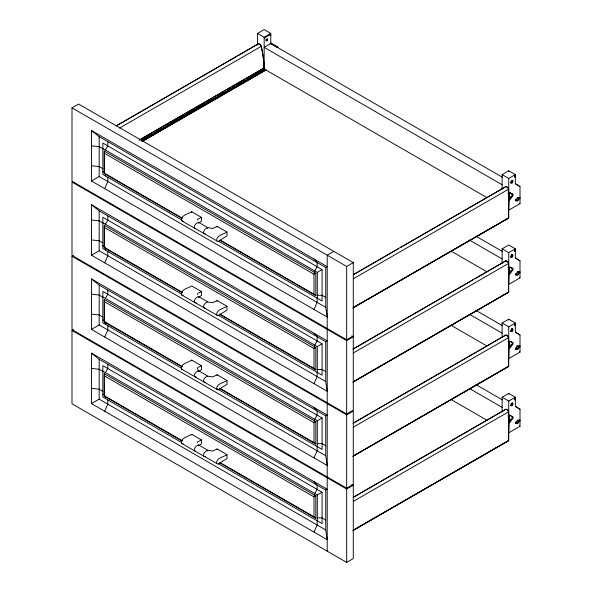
<?xml version="1.0" encoding="UTF-8"?>
<svg xmlns="http://www.w3.org/2000/svg" width="592" height="592" viewBox="0 0 592 592"><rect width="100%" height="100%" fill="white"/><g stroke="black" fill="none" stroke-linecap="round" stroke-linejoin="round"><path stroke-width="0.89" d="M270.81 35.291L270.773 43.926M512.287 193.873A1.65 0.955 -60 0 1 512.198 195.412A1.65 0.955 -60 0 1 510.977 196.603L510.926 196.67A4.122 2.383 -60 0 1 508.402 199.807L509.098 200.214A4.122 2.383 -60 0 0 511.621 197.069L511.673 197.003A1.65 0.955 -60 0 0 513.131 195.034A1.65 0.955 -60 0 0 511.969 194.183L510.926 193.303A4.122 2.383 -60 0 0 509.157 192.755M510.459 267.081A4.122 2.383 -60 0 1 510.926 267.51L511.969 268.383A1.65 0.955 -60 0 1 513.131 269.242A1.65 0.955 -60 0 1 511.673 271.21L511.621 271.277A4.122 2.383 -60 0 1 509.098 274.414L508.402 274.015A4.122 2.383 -60 0 0 510.926 270.877L510.948 270.81A1.65 0.955 -60 0 0 512.287 269.419A1.65 0.955 -60 0 0 512.102 267.902M511.17 342.265L511.273 342.191A1.65 0.955 -60 0 1 512.435 343.042A1.65 0.955 -60 0 1 510.977 345.01L510.926 345.077A4.122 2.383 -60 0 1 508.402 348.222L509.098 348.621A4.122 2.383 -60 0 0 511.621 345.484L511.673 345.41A1.65 0.955 -60 0 0 513.131 343.449A1.65 0.955 -60 0 0 511.969 342.59L510.926 341.717A4.122 2.383 -60 0 0 510.459 341.281M512.287 416.487A1.65 0.955 -60 0 1 512.198 418.026A1.65 0.955 -60 0 1 510.977 419.217L510.926 419.284A4.122 2.383 -60 0 1 508.402 422.422L509.098 422.829A4.122 2.383 -60 0 0 511.621 419.684L511.673 419.617A1.65 0.955 -60 0 0 513.131 417.649A1.65 0.955 -60 0 0 511.969 416.798L510.926 415.917A4.122 2.383 -60 0 0 509.157 415.369M197.432 220.135L197.706 219.218L201.465 217.368L201.465 221.23L199.208 222.725M197.432 294.342L197.706 293.425L201.465 291.567L201.465 295.438L198.461 297.428M197.432 442.749L197.706 441.832L201.465 439.982L201.465 443.845L199.208 445.339M104.68 188.619L107.803 181.522L107.803 177.282M104.68 262.826L107.803 255.722L107.803 251.482M104.68 337.033L107.803 329.929L107.803 325.689M104.68 411.233L107.803 404.136L107.803 399.896M313.997 309.468L317.112 302.364L317.112 298.124M313.997 383.675L317.112 376.571L317.112 372.331M313.997 457.875L317.112 450.778L317.112 446.538M313.997 532.082L317.112 524.978L317.112 520.738M105.413 150.035L107.803 145.898L107.803 141.658M105.413 224.242L107.803 220.106L107.803 215.865M105.413 298.442L107.803 294.313L107.803 290.073M105.413 372.649L107.803 368.513L107.803 364.272M505.109 187.153L505.302 186.946A2.834 1.635 60 0 1 506.153 186.746M505.109 261.361L505.302 261.153A2.834 1.635 60 0 1 508.38 262.929L508.617 292.167L353.424 381.766M505.109 409.768L505.302 409.56A2.834 1.635 60 0 1 506.153 409.361M511.17 193.858L511.273 193.776A1.65 0.955 -60 0 1 511.858 193.621M511.17 268.058L511.273 267.984A1.65 0.955 -60 0 1 511.577 267.858L511.865 268.457M198.461 371.628L201.465 369.645L201.465 365.775L191.712 360.143C188.226 362.519 180.73 363.414 181.374 369.008L217.945 389.928L227.002 384.341L227.002 380.478L217.116 374.773L212.728 376.904L207.681 376.238M71.995 107.848L78.61 104.029L353.283 262.611L353.283 335.967L346.675 339.786L71.995 181.204L71.995 107.848L346.675 266.43L353.283 262.611M257.55 45.051L257.55 33.418L264.165 29.6L270.773 33.418L270.773 34.218L264.165 38.036M257.55 33.418L264.165 37.229L270.773 33.418M116.01 125.955L257.601 44.208A2.99 1.724 60 0 1 259.437 44.037A2.99 1.724 60 0 1 261.279 46.331A92.581 53.45 60 0 1 264.113 66.963L264.15 68.006A1.036 0.599 60 0 0 264.883 69.279L265.986 70.041L142.79 141.17M116.92 125.6L236.112 56.78M237.718 55.855L257.897 44.111A2.834 1.635 60 0 1 260.983 45.887L261.176 46.324A92.367 53.332 60 0 1 264.002 66.903L264.047 68.058M119.577 128.072L261.279 46.331M139.246 140.001L264.039 67.947M139.253 140.112L264.15 68.006M141.777 139.653L143.375 138.728M144.929 137.825L146.527 136.9M148.925 135.516L150.575 134.569M156.118 131.365L157.775 130.418M160.173 129.026L161.771 128.109M167.307 124.905L168.972 123.95M171.369 122.566L172.975 121.641M174.573 120.716L177.704 118.903M179.302 117.978L183.372 115.632M186.495 113.827L189.692 111.977M190.572 111.481L194.568 109.172M196.085 108.284L204.973 103.163M206.475 102.29L212.173 99.012M217.671 95.83L219.269 94.905M221.771 93.469L223.369 92.544M228.86 89.37L230.569 88.386M232.967 87.002L234.573 86.077M236.852 84.752L241.773 81.918M243.245 81.06L244.844 80.135M247.367 78.684L256.166 73.608M257.638 72.749L262.434 69.982M141.547 140.452L264.883 69.279M141.688 140.526L264.883 69.405L264.173 68.99L264.165 37.229M141.525 141.355L265.519 69.767M142.79 141.044L265.986 69.915M91.464 180.989L99.175 176.534L99.175 136.678L91.464 130.529L91.464 180.989L327.213 317.097L325.748 307.352L325.748 267.488L327.213 266.644L91.464 130.529M182.107 218.485L104.31 173.567L104.31 151.093L315.832 273.215L315.832 295.689L219.662 240.16M71.995 256.255L346.675 414.837L353.283 411.026L353.283 484.382L346.675 488.193L71.995 329.611L71.995 256.255L73.467 255.404M91.464 255.196L99.175 250.742L99.175 210.885L91.464 204.736L91.464 255.196L327.213 391.305L325.748 381.551L325.748 341.695L327.213 340.844L91.464 204.736M182.107 292.692L104.31 247.774L104.31 225.3L315.832 347.415L315.832 369.889L219.662 314.367M205.35 233.951L203.589 233.426C202.938 230.747 205.431 228.497 207.681 227.602L198.505 222.296C196.248 223.199 193.754 225.448 194.405 228.127L195.693 228.712M351.729 484.33L353.283 485.225L353.283 558.582L346.675 562.4L71.995 403.818L71.995 330.462L73.467 329.611M91.464 329.396L99.175 324.949L99.175 285.085L91.464 278.943L91.464 329.396L327.213 465.512L325.748 455.759L325.748 415.902L327.213 415.051L91.464 278.943M182.107 366.892L104.31 321.981L104.31 299.508L315.832 421.622L315.832 444.096L219.662 388.574M205.35 308.151L203.589 307.633C202.938 304.954 205.431 302.704 207.681 301.802L198.505 296.503C196.248 297.399 193.754 299.656 194.405 302.327L196.174 302.852M333.821 251.378L327.213 255.189L327.213 328.553M315.832 273.215L313.997 274.274L313.997 294.202L315.832 295.689M102.845 148.555L317.297 272.364L322.07 269.612L322.07 300.988L218.848 241.395M91.464 403.603L99.175 399.149L99.175 359.292L91.464 353.143L91.464 403.603L327.213 539.712L325.748 529.966L325.748 490.102L327.213 489.258L91.464 353.143M182.107 441.099L104.31 396.181L104.31 373.707L315.832 495.83L315.832 518.303L219.662 462.774M502.12 189.248L502.12 174.618L508.728 170.799L515.336 174.618L515.336 175.417L514.603 175.839L514.603 177.237M502.12 174.618L508.728 178.429L515.336 174.618M353.809 274.333L505.006 187.042A2.99 1.724 60 0 1 506.841 186.872A2.99 1.724 60 0 1 508.676 189.166L508.728 218.026L352.736 308.092M353.912 274.451L398.712 248.581M400.31 247.663L504.303 187.62M353.372 278.743L508.676 189.166M507.973 193.332A4.122 2.383 60 0 1 508.728 193.651L509.098 193.48A4.122 2.383 -60 0 1 511.621 193.702L511.865 194.257M515.958 200.436A1.65 0.955 -60 0 0 517.275 200.311A1.65 0.955 -60 0 0 518.133 198.505L519.31 197.832L520.005 198.231L520.005 203.678L508.728 210.182L509.098 200.17L508.343 199.622M514.603 175.839L515.336 176.675L515.336 183.675L520.005 186.635L520.005 197.676L518.829 198.357A1.65 0.955 -60 0 0 517.667 197.684A1.65 0.955 -60 0 0 516.498 199.704L515.336 200.37L515.336 200.925L516.498 200.259A1.65 0.955 -60 0 0 517.667 200.932A1.65 0.955 -60 0 0 518.829 198.912L520.005 198.231M353.424 307.44L508.617 217.834L508.38 188.722A2.834 1.635 60 0 0 506.493 186.835M353.424 307.566L508.728 218.026M315.832 347.415L313.997 348.481L313.997 368.409L315.832 369.889M102.845 222.755L317.297 346.572L322.07 343.811L322.07 375.195L218.048 315.136M502.12 263.455L502.12 248.818L508.728 245.007L515.336 248.818L515.336 249.624L514.603 250.046L514.603 251.445M346.675 340.637L353.283 336.818L353.283 410.175L346.675 413.993L71.995 255.404L71.995 182.047L346.675 340.637L346.675 413.993M502.12 248.818L508.728 252.636L515.336 248.818M353.01 348.999L505.006 261.25A2.99 1.724 60 0 1 506.841 261.079A2.99 1.724 60 0 1 508.676 263.366L508.728 292.233L352.736 382.291M353.113 349.117L401.11 321.404M402.708 320.479L473.911 279.372M475.509 278.447L504.303 261.827M353.372 352.943L508.676 263.366M207.681 451.045L207.718 450.194L212.728 451.111L217.116 448.973L227.002 454.678L227.002 458.548L217.945 464.135L203.626 456.018C202.893 453.361 205.461 451.104 207.681 450.216L198.505 444.91C196.248 445.813 193.754 448.063 194.405 450.741L195.693 451.326M507.973 267.532A4.122 2.383 60 0 1 508.728 267.858L509.098 267.688A4.122 2.383 -60 0 1 511.621 267.91M508.343 273.822L509.098 274.377L508.728 284.389L520.005 277.877L520.005 272.438L519.31 272.039L518.133 272.712A1.65 0.955 -60 0 1 517.275 274.51A1.65 0.955 -60 0 1 515.958 274.644M514.603 250.046L515.336 250.882L515.336 257.883L520.005 260.843L520.005 271.883L518.829 272.557A1.65 0.955 -60 0 0 517.667 271.883A1.65 0.955 -60 0 0 516.498 273.904L515.336 274.577L515.336 275.132L516.498 274.459A1.65 0.955 -60 0 0 517.667 275.132A1.65 0.955 -60 0 0 518.829 273.112L520.005 272.438M353.424 381.64L508.617 292.041M315.832 421.622L313.997 422.681L313.997 442.616L315.832 444.096M102.845 296.962L317.297 420.779L322.07 418.019L322.07 449.395L216.45 388.419M502.12 337.655L502.12 323.025L508.728 319.206L515.336 323.025L515.336 323.824L514.603 324.253L514.603 325.652M502.12 323.025L508.728 326.843L515.336 323.025M353.01 423.206L505.006 335.449A2.99 1.724 60 0 1 506.841 335.287A2.99 1.724 60 0 1 508.676 337.573L508.728 366.441L352.736 456.499M353.912 422.858L476.308 352.196M477.907 351.271L505.302 335.353A2.834 1.635 60 0 1 508.38 337.137L508.617 366.374L353.424 455.973M353.372 427.15L508.676 337.573M507.973 341.739A4.122 2.383 60 0 1 508.728 342.058L509.098 341.85A4.122 2.383 -60 0 1 511.621 342.117L511.865 342.664M508.343 348.029L509.098 348.577L508.728 358.597L520.005 352.085L520.005 346.646L519.31 346.239L518.133 346.919A1.65 0.955 -60 0 1 516.387 349.095M514.603 324.253L515.336 325.082L515.336 332.082L520.005 335.042L520.005 346.091L518.829 346.764A1.65 0.955 -60 0 0 517.667 346.091A1.65 0.955 -60 0 0 516.498 348.111L515.336 348.784L515.336 349.339L516.498 348.666A1.65 0.955 -60 0 0 517.667 349.339A1.65 0.955 -60 0 0 518.829 347.319L520.005 346.646M353.424 455.847L508.617 366.248M315.832 495.83L313.997 496.888L313.997 516.816L315.832 518.303M102.845 371.169L317.297 494.979L322.07 492.226L322.07 523.602L218.848 464.01M502.12 411.862L502.12 397.232L508.728 393.414L515.336 397.232L515.336 398.031L514.603 398.453L514.603 399.852M71.995 330.462L346.675 489.044L353.283 485.225M502.12 397.232L508.728 401.043L515.336 397.232M353.809 496.947L505.006 409.657A2.99 1.724 60 0 1 506.841 409.486A2.99 1.724 60 0 1 508.676 411.78L508.728 440.64L352.736 530.706M353.912 497.065L398.712 471.195M400.31 470.277L504.303 410.234M353.372 501.357L508.676 411.78M507.973 415.947A4.122 2.383 60 0 1 508.728 416.265L509.098 416.05A4.122 2.383 -60 0 1 511.621 416.317L511.865 416.872M515.958 423.051A1.65 0.955 -60 0 0 517.275 422.925A1.65 0.955 -60 0 0 518.133 421.119L519.31 420.446L520.005 420.845L520.005 426.292L508.728 432.796L509.098 422.784L508.402 422.422M515.247 398.919L514.552 398.52L515.336 399.289L515.336 406.29L520.005 409.25L520.005 420.29L518.829 420.971A1.65 0.955 -60 0 0 517.667 420.298A1.65 0.955 -60 0 0 516.498 422.318L515.336 422.984L515.336 423.539L516.498 422.873A1.65 0.955 -60 0 0 517.667 423.546A1.65 0.955 -60 0 0 518.829 421.526L520.005 420.845M353.424 530.055L508.617 440.448L508.38 411.336A2.834 1.635 60 0 0 506.493 409.449M353.424 530.18L508.728 440.64M201.465 217.368L191.712 211.736C188.226 214.104 180.73 215 181.374 220.601L217.945 241.521L227.002 235.934L227.002 232.064L217.116 226.359L212.728 228.497L207.718 227.58L207.681 228.431M201.465 291.567L191.712 285.936C188.226 288.311 180.73 289.207 181.374 294.801L217.945 315.728L227.002 310.134L227.002 306.271L217.116 300.566L212.728 302.697L207.681 302.038M201.465 365.775L197.706 367.632L197.432 368.55L198.505 370.94M201.465 439.982L191.712 434.35C188.226 436.718 180.73 437.614 181.374 443.216L204.188 456.38L205.35 456.565M227.002 232.064C223.621 234.336 215.962 235.372 216.657 240.929M227.002 306.271C223.621 308.536 215.962 309.579 216.657 315.136M227.002 380.478C223.621 382.743 215.962 383.779 216.657 389.344M227.002 454.678C223.621 456.95 215.962 457.986 216.657 463.543M270.041 34.647L270.803 35.143M183.143 221.119L181.374 220.601M183.143 295.327L181.374 294.801M183.143 443.734L181.374 443.216M196.174 377.06L194.405 376.534C193.754 373.855 196.248 371.606 198.505 370.71L207.681 376.009C205.431 376.904 202.938 379.161 203.589 381.833L205.35 382.358M510.948 196.603L511.643 197.003M510.948 270.81L511.643 271.21M510.948 345.01L511.643 345.417M510.948 419.217L511.643 419.617M317.297 295.26L322.07 295.26L325.748 297.384M317.297 369.467L322.07 369.467L325.748 371.591M317.297 443.674L322.07 443.674L325.748 445.791M317.297 517.874L322.07 517.874L325.748 519.998M91.464 145.795L99.175 146.646L102.845 148.762M91.464 165.723L99.175 166.574L102.845 168.69M91.464 220.002L99.175 220.846L102.845 222.969M91.464 239.93L99.175 240.781L102.845 242.898M91.464 294.202L99.175 295.053L102.845 297.177M91.464 314.137L99.175 314.981L102.845 317.105M91.464 368.409L99.175 369.26L102.845 371.376M91.464 388.337L99.175 389.188L102.845 391.305M182.662 369.593L181.374 369.008M509.098 267.643L508.343 267.325L509.098 267.688M270.078 33.818L270.773 34.218M514.64 175.017L515.336 175.417M269.9 34.306L270.596 34.706M269.974 34.388L270.736 34.891M270.078 34.588L270.773 35.616L270.078 35.217M514.448 175.713L515.203 176.201M514.552 175.905L515.292 176.423M514.618 176.142L515.314 176.542M514.64 176.275L515.336 176.675M514.64 176.416L515.336 176.816M520.005 186.635L515.417 183.764M502.342 177.237L270.773 43.542L264.165 47.36L502.12 184.741M270.078 43.312L277.382 47.53L278.114 47.108L271.506 43.29A1.006 0.577 0 0 0 270.278 43.216M519.31 197.277L520.005 197.676M518.829 198.357L518.133 197.957A1.65 0.955 -60 0 0 517.978 197.373M518.133 198.505L518.829 198.912M515.802 199.297L516.498 199.704M516.498 200.259L515.802 199.852A1.65 0.955 -60 0 0 515.847 200.177M519.31 203.271L520.005 203.678M264.165 68.983L486.95 197.61M514.448 249.913L515.203 250.409M514.552 250.113L515.247 250.512M514.596 250.224L515.314 250.749M514.64 250.475L515.336 250.882M514.64 250.616L515.336 251.023M520.005 260.843L515.417 257.964M475.99 236.23L502.342 251.445M469.382 240.049L502.12 258.948M519.31 271.484L520.005 271.883M518.829 272.557L518.133 272.157A1.65 0.955 -60 0 0 517.793 271.402M518.133 272.712L518.829 273.112M515.802 273.504L516.498 273.904M516.498 274.459L515.802 274.059A1.65 0.955 -60 0 0 515.847 274.385M519.31 277.478L520.005 277.877M451.015 251.067L486.95 271.809M514.64 323.424L515.336 323.824M514.448 324.12L515.203 324.616M514.552 324.312L515.247 324.719M514.596 324.431L515.314 324.956M514.64 324.682L515.336 325.082M514.64 324.823L515.336 325.223M520.005 335.042L515.417 332.171M475.99 310.43L502.342 325.644M469.382 314.248L502.12 333.148M519.31 345.684L520.005 346.091M518.829 346.764L518.133 346.364A1.65 0.955 -60 0 0 517.793 345.61M518.133 346.919L518.829 347.319M515.802 347.711L516.498 348.111M516.498 348.666L515.802 348.266A1.65 0.955 -60 0 0 515.847 348.592M519.31 351.685L520.005 352.085M451.015 325.274L486.95 346.017M99.175 136.678L325.748 267.488M322.07 269.612L102.845 143.042L102.845 174.418L181.307 219.721M104.68 153.432L313.997 274.274L314.729 270.884L317.112 266.748L317.112 262.508L313.997 259.007M514.64 397.632L515.336 398.031M514.448 398.327L515.203 398.816M514.596 398.631L515.314 399.156M514.64 398.89L515.336 399.289M514.64 399.03L515.336 399.43M520.005 409.25L515.417 406.378M475.99 384.637L502.342 399.852M102.845 171.451L104.31 172.294L105.413 174.203L105.413 175.898M104.68 173.36L182.173 218.1M220.52 240.241L313.997 294.202M469.382 388.456L502.12 407.355M99.175 176.534L325.748 307.352M519.31 419.891L520.005 420.29M518.829 420.971L518.133 420.572A1.65 0.955 -60 0 0 517.978 419.987M518.133 421.119L518.829 421.526M515.802 421.911L516.498 422.318M516.498 422.873L515.802 422.466A1.65 0.955 -60 0 0 515.847 422.792M519.31 425.885L520.005 426.292M351.729 335.916L353.283 336.818M451.015 399.474L486.95 420.224M99.175 210.885L325.748 341.695M322.07 343.811L102.845 217.242L102.845 248.625L181.307 293.921M104.68 227.631L313.997 348.481L314.729 345.084L317.112 340.955L317.112 336.715L313.997 333.215M102.845 245.65L104.31 246.501L105.413 248.411L105.413 250.105M104.68 247.56L182.173 292.3M219.721 313.982L313.997 368.409M99.175 250.742L325.748 381.551M99.175 285.085L325.748 415.902M322.07 418.019L102.845 291.449L102.845 322.825L181.307 368.128M104.68 301.839L313.997 422.681L314.729 419.291L317.112 415.155L317.112 410.915L313.997 407.422M102.845 319.858L104.31 320.709L105.413 322.618L105.413 324.312M104.68 321.767L182.173 366.507M220.52 388.648L313.997 442.616M99.175 324.949L325.748 455.759M99.175 359.292L325.748 490.102M322.07 492.226L102.845 365.656L102.845 397.032L181.307 442.335M104.68 376.046L313.997 496.888L314.729 493.499L317.112 489.362L317.112 485.122L313.997 481.622M102.845 394.065L104.31 394.908L105.413 396.818L105.413 398.512M104.68 395.974L182.173 440.714M220.52 462.855L313.997 516.816M99.175 399.149L325.748 529.966M265.719 39.649L267.273 40.633M509.46 192.296L509.46 198.549M509.46 267.392L509.46 272.757M509.46 341.599L509.46 346.964M509.46 414.911L509.46 421.164M509.423 192.792L509.423 199.378M509.423 266.999L509.423 273.578M509.423 341.207L509.423 347.785M509.423 415.406L509.423 421.992M508.728 170.799L508.728 171.599M508.728 178.429L508.728 193.651M508.728 252.636L508.728 267.858M508.728 319.206L508.728 320.013M508.728 326.843L508.728 342.058M508.728 393.414L508.728 394.213M508.728 401.043L508.728 416.265M346.675 266.43L346.675 339.786M346.675 414.837L346.675 488.193M346.675 489.044L346.675 562.4M327.213 329.396L327.213 402.752M327.213 403.603L327.213 476.96M327.213 477.803L327.213 551.167M317.297 272.364L317.297 298.235M317.297 346.572L317.297 372.435M317.297 420.779L317.297 446.642M317.297 494.979L317.297 520.849M217.116 226.359L217.116 227.002M217.116 300.566L217.116 301.21M217.116 374.773L217.116 375.417M217.116 448.973L217.116 449.617M198.505 222.296L198.505 223.132M198.505 444.91L198.505 445.746M191.712 211.736L191.712 212.38M191.712 360.143L191.712 360.787M191.712 434.35L191.712 434.994M104.31 151.093L104.31 173.567M104.31 225.3L104.31 247.774M104.31 299.508L104.31 321.981M104.31 373.707L104.31 396.181M512.147 180.227A1.561 0.903 -60 0 1 511.969 181.862A1.561 0.903 -60 0 1 510.644 182.832M266.814 38.746A1.036 0.599 -60 0 1 266.933 39.708A1.036 0.599 -60 0 1 266.104 40.582M511.969 254.271A1.561 0.903 -60 0 1 512.065 255.885A1.561 0.903 -60 0 1 510.644 257.039M511.192 254.345A1.561 0.903 -60 0 1 511.481 254.227M511.747 328.405A1.561 0.903 -60 0 1 512.147 329.907A1.561 0.903 -60 0 1 510.644 331.246M516.143 349.021A1.65 0.955 -60 0 1 515.958 348.851M516.387 346.209A1.65 0.955 -60 0 1 516.668 345.913M512.147 402.841A1.561 0.903 -60 0 1 511.969 404.477A1.561 0.903 -60 0 1 510.644 405.446M512.176 182.876A1.561 0.903 -60 0 0 512.665 180.464A1.561 0.903 -60 0 0 510.822 182.099A1.561 0.903 -60 0 0 512.176 182.876M267.177 40.759A1.036 0.599 -60 0 0 267.51 39.153A1.036 0.599 -60 0 0 266.282 40.241A1.036 0.599 -60 0 0 267.177 40.759M512.176 257.083A1.561 0.903 -60 0 0 512.665 254.671A1.561 0.903 -60 0 0 510.822 256.306A1.561 0.903 -60 0 0 512.176 257.083M512.176 331.291A1.561 0.903 -60 0 0 512.665 328.878A1.561 0.903 -60 0 0 510.822 330.506A1.561 0.903 -60 0 0 512.176 331.291M512.176 405.49A1.561 0.903 -60 0 0 512.665 403.078A1.561 0.903 -60 0 0 510.822 404.713A1.561 0.903 -60 0 0 512.176 405.49"/></g></svg>
